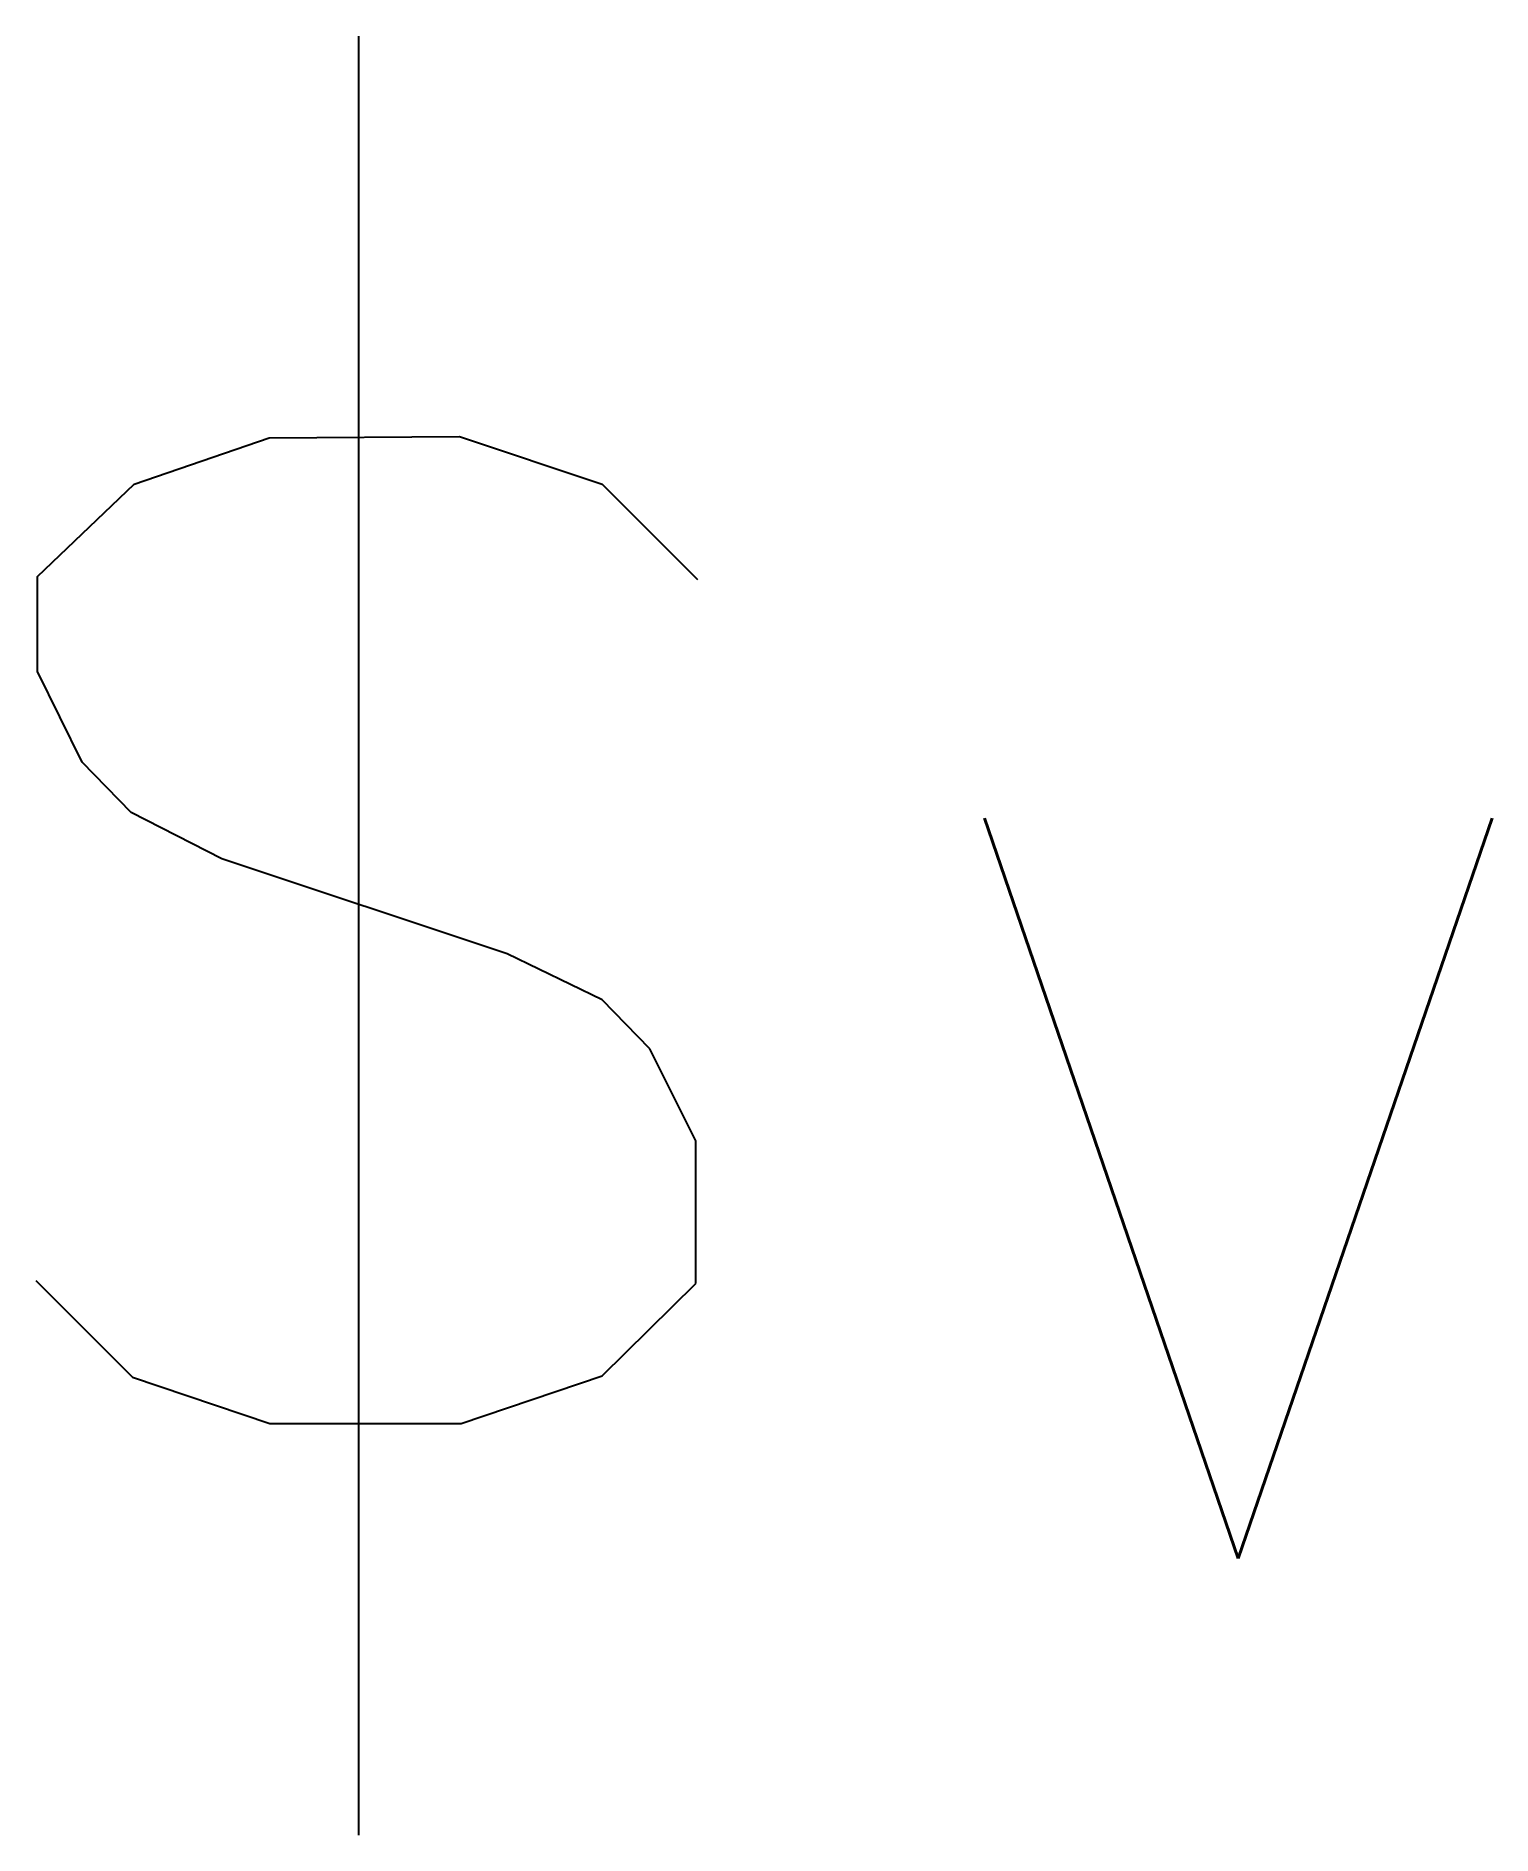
# Model space of a CAD drawing. Extents: x -0.041 to 0.144, y 0 to 0.228.
import ezdxf

# ---------------------------------------------------------------- set-up
doc = ezdxf.new("R2010")
doc.units = 0
doc.header["$MEASUREMENT"] = 0
doc.layers.get('0').update_dxf_attribs({"linetype": 'CONTINUOUS'})
doc.styles.add('ANNOTATE', font='SIMPLEX')

msp = doc.modelspace()

# ---------------------------------------------------------------- linework, layer by layer
for p, q in [((0, 0), (0, 0.22784)), ((-0.02847, 0.17108), (-0.01135, 0.17693)), ((-0.01135, 0.17693), (0.01275, 0.1771)), ((0.01275, 0.1771), (0.03083, 0.17108)), ((-0.04071, 0.1594), (-0.02847, 0.17108)), ((0.03083, 0.17108), (0.04288, 0.15902)), ((-0.04071, 0.14734), (-0.04071, 0.1594)), ((-0.03507, 0.13587), (-0.04071, 0.14734)), ((-0.02885, 0.12948), (-0.03507, 0.13587)), ((-0.01737, 0.12364), (-0.02885, 0.12948)), ((0.01878, 0.11161), (-0.01737, 0.12364)), ((0.03083, 0.10577), (0.01878, 0.11161)), ((0.03685, 0.09958), (0.03083, 0.10577)), ((0.04269, 0.0879), (0.03685, 0.09958)), ((0.04269, 0.06983), (0.04269, 0.0879)), ((-0.0409, 0.07021), (-0.02866, 0.05798)), ((0.03083, 0.05815), (0.04269, 0.06983)), ((-0.02866, 0.05798), (-0.0113, 0.05213)), ((0.01294, 0.05213), (0.03083, 0.05815)), ((-0.0113, 0.05213), (0.01294, 0.05213))]:
    msp.add_line(p, q)

# ---------------------------------------------------------------- texts
at = {"style": 'ANNOTATE'}
msp.add_text('V', height=0.09375, dxfattribs=at).set_placement((0.07522, 0.03502))

doc.saveas('drawing.dxf')
